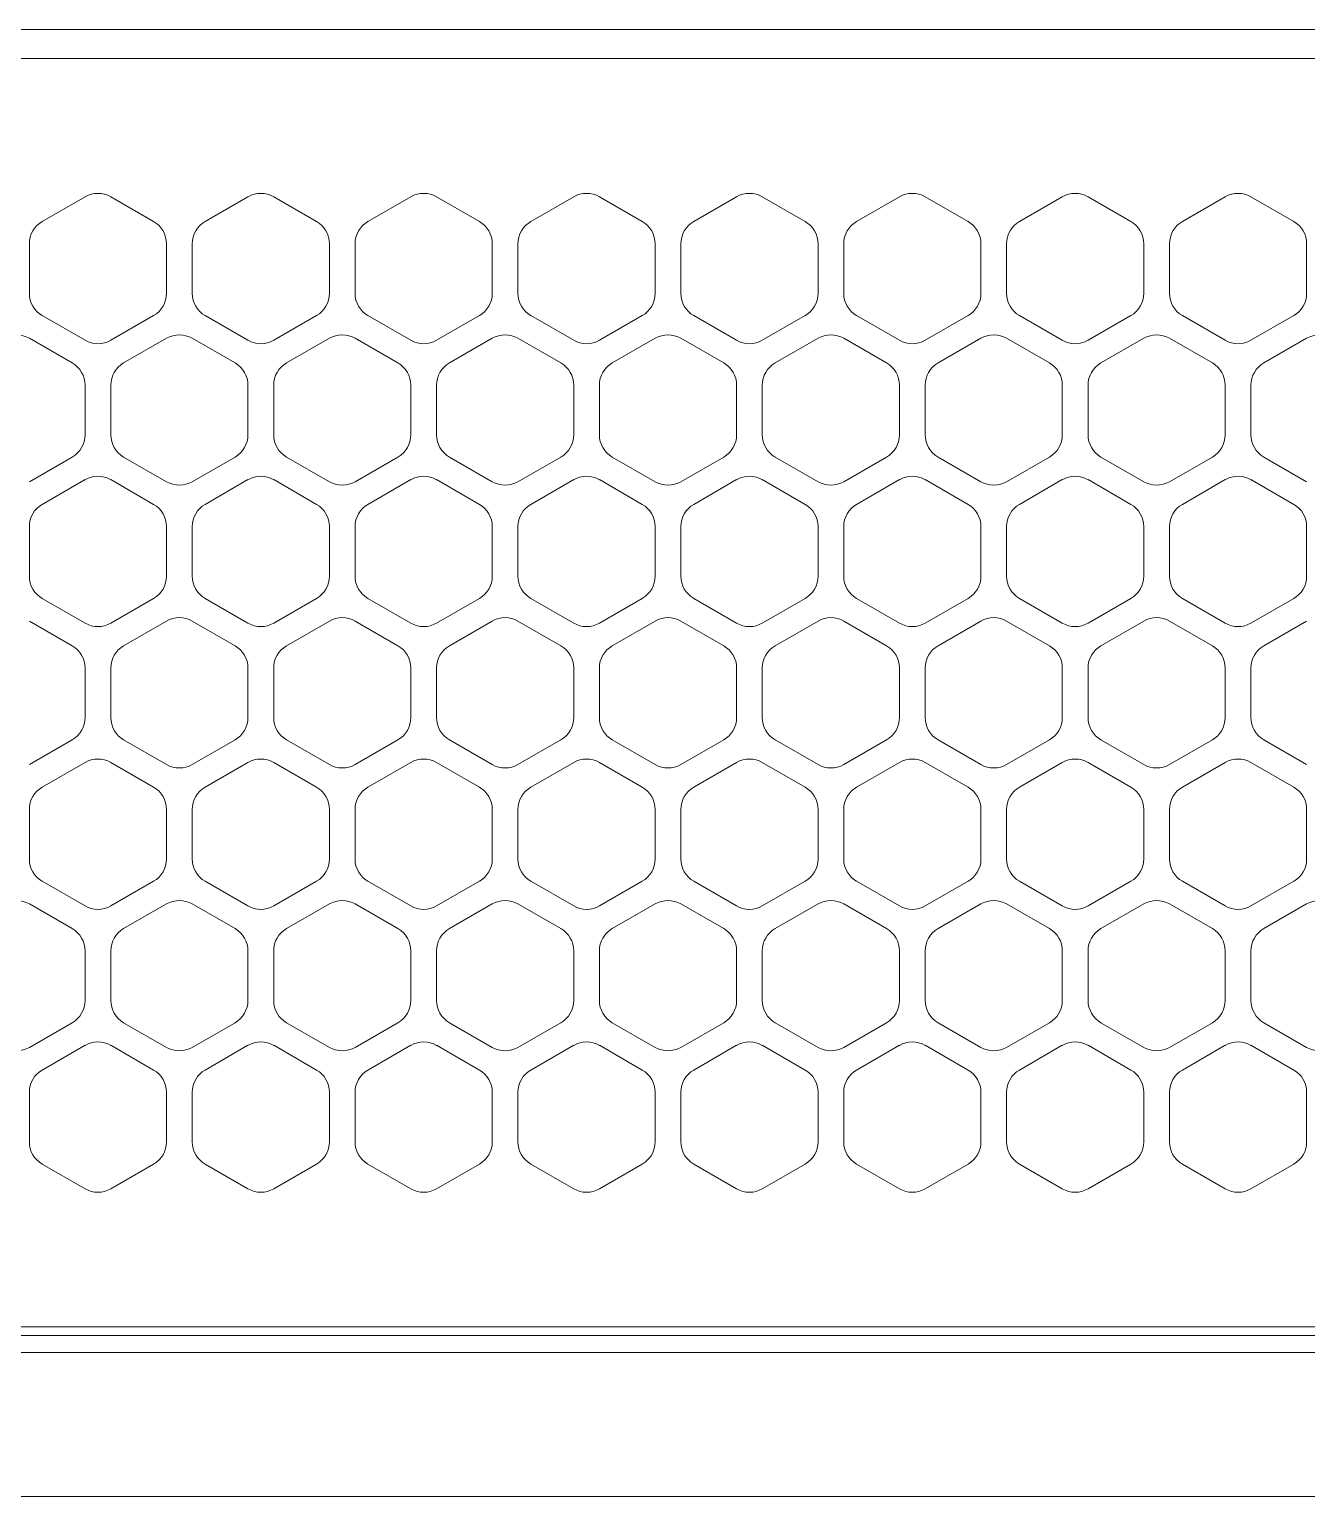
# Model space of a CAD drawing. Units: millimetres at full size, sheet at 1:30. Extents: x -17796 to 21385, y -23279 to 7734.
# Drawn here: x 17998.8 to 18073.3, y -1746.8 to -1661.2 of the extents above; entities that cross this region are included whole.
import ezdxf

# ---------------------------------------------------------------- set-up
doc = ezdxf.new("R2010")
doc.units = ezdxf.units.MM
doc.header["$LTSCALE"] = 30
doc.layers.add('0-1_(W)電灯', color=253, linetype='Continuous', lineweight=18)

msp = doc.modelspace()

# ---------------------------------------------------------------- linework, layer by layer
at = {"layer": '0-1_(W)電灯'}
for p, q in [((18150.57, -1661.24), (17579.57, -1661.24)), ((17870.57, -1662.94), (18140.07, -1662.94)), ((17999.57, -1672.45), (18002.07, -1671.01)), ((18003.57, -1671.01), (18006.07, -1672.45)), ((18009.07, -1672.45), (18011.57, -1671.01)), ((18013.07, -1671.01), (18015.57, -1672.45)), ((18018.57, -1672.45), (18021.07, -1671.01)), ((18022.57, -1671.01), (18025.07, -1672.45)), ((18028.07, -1672.45), (18030.57, -1671.01)), ((18032.07, -1671.01), (18034.57, -1672.45)), ((18037.57, -1672.45), (18040.07, -1671.01)), ((18041.57, -1671.01), (18044.07, -1672.45)), ((18047.07, -1672.45), (18049.57, -1671.01)), ((18051.07, -1671.01), (18053.57, -1672.45)), ((18056.57, -1672.45), (18059.07, -1671.01)), ((18060.57, -1671.01), (18063.07, -1672.45)), ((18066.07, -1672.45), (18068.57, -1671.01)), ((18070.07, -1671.01), (18072.57, -1672.45)), ((17998.82, -1676.64), (17998.82, -1673.75)), ((18006.82, -1673.75), (18006.82, -1676.64)), ((18008.32, -1676.64), (18008.32, -1673.75)), ((18016.32, -1673.75), (18016.32, -1676.64)), ((18017.82, -1676.64), (18017.82, -1673.75)), ((18025.82, -1673.75), (18025.82, -1676.64)), ((18027.32, -1676.64), (18027.32, -1673.75)), ((18035.32, -1673.75), (18035.32, -1676.64)), ((18036.82, -1676.64), (18036.82, -1673.75)), ((18044.82, -1673.75), (18044.82, -1676.64)), ((18046.32, -1676.64), (18046.32, -1673.75)), ((18054.32, -1673.75), (18054.32, -1676.64)), ((18055.82, -1676.64), (18055.82, -1673.75)), ((18063.82, -1673.75), (18063.82, -1676.64)), ((18065.32, -1676.64), (18065.32, -1673.75)), ((18073.32, -1673.75), (18073.32, -1676.64)), ((18002.07, -1679.38), (17999.57, -1677.94)), ((18006.07, -1677.94), (18003.57, -1679.38)), ((18011.57, -1679.38), (18009.07, -1677.94)), ((18015.57, -1677.94), (18013.07, -1679.38)), ((18021.07, -1679.38), (18018.57, -1677.94)), ((18025.07, -1677.94), (18022.57, -1679.38)), ((18030.57, -1679.38), (18028.07, -1677.94)), ((18034.57, -1677.94), (18032.07, -1679.38)), ((18040.07, -1679.38), (18037.57, -1677.94)), ((18044.07, -1677.94), (18041.57, -1679.38)), ((18049.57, -1679.38), (18047.07, -1677.94)), ((18053.57, -1677.94), (18051.07, -1679.38)), ((18059.07, -1679.38), (18056.57, -1677.94)), ((18063.07, -1677.94), (18060.57, -1679.38)), ((18068.57, -1679.38), (18066.07, -1677.94)), ((18072.57, -1677.94), (18070.07, -1679.38)), ((17998.82, -1679.26), (18001.32, -1680.7)), ((18004.32, -1680.7), (18006.82, -1679.26)), ((18008.32, -1679.26), (18010.82, -1680.7)), ((18013.82, -1680.7), (18016.32, -1679.26)), ((18017.82, -1679.26), (18020.32, -1680.7)), ((18023.32, -1680.7), (18025.82, -1679.26)), ((18027.32, -1679.26), (18029.82, -1680.7)), ((18032.82, -1680.7), (18035.32, -1679.26)), ((18036.82, -1679.26), (18039.32, -1680.7)), ((18042.32, -1680.7), (18044.82, -1679.26)), ((18046.32, -1679.26), (18048.82, -1680.7)), ((18051.82, -1680.7), (18054.32, -1679.26)), ((18055.82, -1679.26), (18058.32, -1680.7)), ((18061.32, -1680.7), (18063.82, -1679.26)), ((18065.32, -1679.26), (18067.82, -1680.7)), ((18070.82, -1680.7), (18073.32, -1679.26)), ((18002.07, -1682), (18002.07, -1684.89)), ((18003.57, -1684.89), (18003.57, -1682)), ((18011.57, -1682), (18011.57, -1684.89)), ((18013.07, -1684.89), (18013.07, -1682)), ((18021.07, -1682), (18021.07, -1684.89)), ((18022.57, -1684.89), (18022.57, -1682)), ((18030.57, -1682), (18030.57, -1684.89)), ((18032.07, -1684.89), (18032.07, -1682)), ((18040.07, -1682), (18040.07, -1684.89)), ((18041.57, -1684.89), (18041.57, -1682)), ((18049.57, -1682), (18049.57, -1684.89)), ((18051.07, -1684.89), (18051.07, -1682)), ((18059.07, -1682), (18059.07, -1684.89)), ((18060.57, -1684.89), (18060.57, -1682)), ((18068.57, -1682), (18068.57, -1684.89)), ((18070.07, -1684.89), (18070.07, -1682)), ((18001.32, -1686.19), (17998.82, -1687.63)), ((18006.82, -1687.63), (18004.32, -1686.19)), ((18010.82, -1686.19), (18008.32, -1687.63)), ((18016.32, -1687.63), (18013.82, -1686.19)), ((18020.32, -1686.19), (18017.82, -1687.63)), ((18025.82, -1687.63), (18023.32, -1686.19)), ((18029.82, -1686.19), (18027.32, -1687.63)), ((18035.32, -1687.63), (18032.82, -1686.19)), ((18039.32, -1686.19), (18036.82, -1687.63)), ((18044.82, -1687.63), (18042.32, -1686.19)), ((18048.82, -1686.19), (18046.32, -1687.63)), ((18054.32, -1687.63), (18051.82, -1686.19)), ((18058.32, -1686.19), (18055.82, -1687.63)), ((18063.82, -1687.63), (18061.32, -1686.19)), ((18067.82, -1686.19), (18065.32, -1687.63)), ((18073.32, -1687.63), (18070.82, -1686.19)), ((17999.57, -1688.95), (18002.07, -1687.51)), ((18003.57, -1687.51), (18006.07, -1688.95)), ((18009.07, -1688.95), (18011.57, -1687.51)), ((18013.07, -1687.51), (18015.57, -1688.95)), ((18018.57, -1688.95), (18021.07, -1687.51)), ((18022.57, -1687.51), (18025.07, -1688.95)), ((18028.07, -1688.95), (18030.57, -1687.51)), ((18032.07, -1687.51), (18034.57, -1688.95)), ((18037.57, -1688.95), (18040.07, -1687.51)), ((18041.57, -1687.51), (18044.07, -1688.95)), ((18047.07, -1688.95), (18049.57, -1687.51)), ((18051.07, -1687.51), (18053.57, -1688.95)), ((18056.57, -1688.95), (18059.07, -1687.51)), ((18060.57, -1687.51), (18063.07, -1688.95)), ((18066.07, -1688.95), (18068.57, -1687.51)), ((18070.07, -1687.51), (18072.57, -1688.95)), ((17998.82, -1693.14), (17998.82, -1690.25)), ((18006.82, -1690.25), (18006.82, -1693.14)), ((18008.32, -1693.14), (18008.32, -1690.25)), ((18016.32, -1690.25), (18016.32, -1693.14)), ((18017.82, -1693.14), (18017.82, -1690.25)), ((18025.82, -1690.25), (18025.82, -1693.14)), ((18027.32, -1693.14), (18027.32, -1690.25)), ((18035.32, -1690.25), (18035.32, -1693.14)), ((18036.82, -1693.14), (18036.82, -1690.25)), ((18044.82, -1690.25), (18044.82, -1693.14)), ((18046.32, -1693.14), (18046.32, -1690.25)), ((18054.32, -1690.25), (18054.32, -1693.14)), ((18055.82, -1693.14), (18055.82, -1690.25)), ((18063.82, -1690.25), (18063.82, -1693.14)), ((18065.32, -1693.14), (18065.32, -1690.25)), ((18073.32, -1690.25), (18073.32, -1693.14)), ((18002.07, -1695.88), (17999.57, -1694.44)), ((18006.07, -1694.44), (18003.57, -1695.88)), ((18011.57, -1695.88), (18009.07, -1694.44)), ((18015.57, -1694.44), (18013.07, -1695.88)), ((18021.07, -1695.88), (18018.57, -1694.44)), ((18025.07, -1694.44), (18022.57, -1695.88)), ((18030.57, -1695.88), (18028.07, -1694.44)), ((18034.57, -1694.44), (18032.07, -1695.88)), ((18040.07, -1695.88), (18037.57, -1694.44)), ((18044.07, -1694.44), (18041.57, -1695.88)), ((18049.57, -1695.88), (18047.07, -1694.44)), ((18053.57, -1694.44), (18051.07, -1695.88)), ((18059.07, -1695.88), (18056.57, -1694.44)), ((18063.07, -1694.44), (18060.57, -1695.88)), ((18068.57, -1695.88), (18066.07, -1694.44)), ((18072.57, -1694.44), (18070.07, -1695.88)), ((17998.82, -1695.76), (18001.32, -1697.2)), ((18004.32, -1697.2), (18006.82, -1695.76)), ((18008.32, -1695.76), (18010.82, -1697.2)), ((18013.82, -1697.2), (18016.32, -1695.76)), ((18017.82, -1695.76), (18020.32, -1697.2)), ((18023.32, -1697.2), (18025.82, -1695.76)), ((18027.32, -1695.76), (18029.82, -1697.2)), ((18032.82, -1697.2), (18035.32, -1695.76)), ((18036.82, -1695.76), (18039.32, -1697.2)), ((18042.32, -1697.2), (18044.82, -1695.76)), ((18046.32, -1695.76), (18048.82, -1697.2)), ((18051.82, -1697.2), (18054.32, -1695.76)), ((18055.82, -1695.76), (18058.32, -1697.2)), ((18061.32, -1697.2), (18063.82, -1695.76)), ((18065.32, -1695.76), (18067.82, -1697.2)), ((18070.82, -1697.2), (18073.32, -1695.76)), ((18002.07, -1698.5), (18002.07, -1701.39)), ((18003.57, -1701.39), (18003.57, -1698.5)), ((18011.57, -1698.5), (18011.57, -1701.39)), ((18013.07, -1701.39), (18013.07, -1698.5)), ((18021.07, -1698.5), (18021.07, -1701.39)), ((18022.57, -1701.39), (18022.57, -1698.5)), ((18030.57, -1698.5), (18030.57, -1701.39)), ((18032.07, -1701.39), (18032.07, -1698.5)), ((18040.07, -1698.5), (18040.07, -1701.39)), ((18041.57, -1701.39), (18041.57, -1698.5)), ((18049.57, -1698.5), (18049.57, -1701.39)), ((18051.07, -1701.39), (18051.07, -1698.5)), ((18059.07, -1698.5), (18059.07, -1701.39)), ((18060.57, -1701.39), (18060.57, -1698.5)), ((18068.57, -1698.5), (18068.57, -1701.39)), ((18070.07, -1701.39), (18070.07, -1698.5)), ((18001.32, -1702.69), (17998.82, -1704.13)), ((18006.82, -1704.13), (18004.32, -1702.69)), ((18010.82, -1702.69), (18008.32, -1704.13)), ((18016.32, -1704.13), (18013.82, -1702.69)), ((18020.32, -1702.69), (18017.82, -1704.13)), ((18025.82, -1704.13), (18023.32, -1702.69)), ((18029.82, -1702.69), (18027.32, -1704.13)), ((18035.32, -1704.13), (18032.82, -1702.69)), ((18039.32, -1702.69), (18036.82, -1704.13)), ((18044.82, -1704.13), (18042.32, -1702.69)), ((18048.82, -1702.69), (18046.32, -1704.13)), ((18054.32, -1704.13), (18051.82, -1702.69)), ((18058.32, -1702.69), (18055.82, -1704.13)), ((18063.82, -1704.13), (18061.32, -1702.69)), ((18067.82, -1702.69), (18065.32, -1704.13)), ((18073.32, -1704.13), (18070.82, -1702.69)), ((17999.57, -1705.45), (18002.07, -1704.01)), ((18003.57, -1704.01), (18006.07, -1705.45)), ((18009.07, -1705.45), (18011.57, -1704.01)), ((18013.07, -1704.01), (18015.57, -1705.45)), ((18018.57, -1705.45), (18021.07, -1704.01)), ((18022.57, -1704.01), (18025.07, -1705.45)), ((18028.07, -1705.45), (18030.57, -1704.01)), ((18032.07, -1704.01), (18034.57, -1705.45)), ((18037.57, -1705.45), (18040.07, -1704.01)), ((18041.57, -1704.01), (18044.07, -1705.45)), ((18047.07, -1705.45), (18049.57, -1704.01)), ((18051.07, -1704.01), (18053.57, -1705.45)), ((18056.57, -1705.45), (18059.07, -1704.01)), ((18060.57, -1704.01), (18063.07, -1705.45)), ((18066.07, -1705.45), (18068.57, -1704.01)), ((18070.07, -1704.01), (18072.57, -1705.45)), ((17998.82, -1709.64), (17998.82, -1706.75)), ((18006.82, -1706.75), (18006.82, -1709.64)), ((18008.32, -1709.64), (18008.32, -1706.75)), ((18016.32, -1706.75), (18016.32, -1709.64)), ((18017.82, -1709.64), (18017.82, -1706.75)), ((18025.82, -1706.75), (18025.82, -1709.64)), ((18027.32, -1709.64), (18027.32, -1706.75)), ((18035.32, -1706.75), (18035.32, -1709.64)), ((18036.82, -1709.64), (18036.82, -1706.75)), ((18044.82, -1706.75), (18044.82, -1709.64)), ((18046.32, -1709.64), (18046.32, -1706.75)), ((18054.32, -1706.75), (18054.32, -1709.64)), ((18055.82, -1709.64), (18055.82, -1706.75)), ((18063.82, -1706.75), (18063.82, -1709.64)), ((18065.32, -1709.64), (18065.32, -1706.75)), ((18073.32, -1706.75), (18073.32, -1709.64)), ((18002.07, -1712.38), (17999.57, -1710.94)), ((18006.07, -1710.94), (18003.57, -1712.38)), ((18011.57, -1712.38), (18009.07, -1710.94)), ((18015.57, -1710.94), (18013.07, -1712.38)), ((18021.07, -1712.38), (18018.57, -1710.94)), ((18025.07, -1710.94), (18022.57, -1712.38)), ((18030.57, -1712.38), (18028.07, -1710.94)), ((18034.57, -1710.94), (18032.07, -1712.38)), ((18040.07, -1712.38), (18037.57, -1710.94)), ((18044.07, -1710.94), (18041.57, -1712.38)), ((18049.57, -1712.38), (18047.07, -1710.94)), ((18053.57, -1710.94), (18051.07, -1712.38)), ((18059.07, -1712.38), (18056.57, -1710.94)), ((18063.07, -1710.94), (18060.57, -1712.38)), ((18068.57, -1712.38), (18066.07, -1710.94)), ((18072.57, -1710.94), (18070.07, -1712.38)), ((17998.82, -1712.26), (18001.32, -1713.7)), ((18004.32, -1713.7), (18006.82, -1712.26)), ((18008.32, -1712.26), (18010.82, -1713.7)), ((18013.82, -1713.7), (18016.32, -1712.26)), ((18017.82, -1712.26), (18020.32, -1713.7)), ((18023.32, -1713.7), (18025.82, -1712.26)), ((18027.32, -1712.26), (18029.82, -1713.7)), ((18032.82, -1713.7), (18035.32, -1712.26)), ((18036.82, -1712.26), (18039.32, -1713.7)), ((18042.32, -1713.7), (18044.82, -1712.26)), ((18046.32, -1712.26), (18048.82, -1713.7)), ((18051.82, -1713.7), (18054.32, -1712.26)), ((18055.82, -1712.26), (18058.32, -1713.7)), ((18061.32, -1713.7), (18063.82, -1712.26)), ((18065.32, -1712.26), (18067.82, -1713.7)), ((18070.82, -1713.7), (18073.32, -1712.26)), ((18002.07, -1715), (18002.07, -1717.89)), ((18003.57, -1717.89), (18003.57, -1715)), ((18011.57, -1715), (18011.57, -1717.89)), ((18013.07, -1717.89), (18013.07, -1715)), ((18021.07, -1715), (18021.07, -1717.89)), ((18022.57, -1717.89), (18022.57, -1715)), ((18030.57, -1715), (18030.57, -1717.89)), ((18032.07, -1717.89), (18032.07, -1715)), ((18040.07, -1715), (18040.07, -1717.89)), ((18041.57, -1717.89), (18041.57, -1715)), ((18049.57, -1715), (18049.57, -1717.89)), ((18051.07, -1717.89), (18051.07, -1715)), ((18059.07, -1715), (18059.07, -1717.89)), ((18060.57, -1717.89), (18060.57, -1715)), ((18068.57, -1715), (18068.57, -1717.89)), ((18070.07, -1717.89), (18070.07, -1715)), ((18001.32, -1719.19), (17998.82, -1720.63)), ((18006.82, -1720.63), (18004.32, -1719.19)), ((18010.82, -1719.19), (18008.32, -1720.63)), ((18016.32, -1720.63), (18013.82, -1719.19)), ((18020.32, -1719.19), (18017.82, -1720.63)), ((18025.82, -1720.63), (18023.32, -1719.19)), ((18029.82, -1719.19), (18027.32, -1720.63)), ((18035.32, -1720.63), (18032.82, -1719.19)), ((18039.32, -1719.19), (18036.82, -1720.63)), ((18044.82, -1720.63), (18042.32, -1719.19)), ((18048.82, -1719.19), (18046.32, -1720.63)), ((18054.32, -1720.63), (18051.82, -1719.19)), ((18058.32, -1719.19), (18055.82, -1720.63)), ((18063.82, -1720.63), (18061.32, -1719.19)), ((18067.82, -1719.19), (18065.32, -1720.63)), ((18073.32, -1720.63), (18070.82, -1719.19)), ((17999.57, -1721.95), (18002.07, -1720.51)), ((18003.57, -1720.51), (18006.07, -1721.95)), ((18009.07, -1721.95), (18011.57, -1720.51)), ((18013.07, -1720.51), (18015.57, -1721.95)), ((18018.57, -1721.95), (18021.07, -1720.51)), ((18022.57, -1720.51), (18025.07, -1721.95)), ((18028.07, -1721.95), (18030.57, -1720.51)), ((18032.07, -1720.51), (18034.57, -1721.95)), ((18037.57, -1721.95), (18040.07, -1720.51)), ((18041.57, -1720.51), (18044.07, -1721.95)), ((18047.07, -1721.95), (18049.57, -1720.51)), ((18051.07, -1720.51), (18053.57, -1721.95)), ((18056.57, -1721.95), (18059.07, -1720.51)), ((18060.57, -1720.51), (18063.07, -1721.95)), ((18066.07, -1721.95), (18068.57, -1720.51)), ((18070.07, -1720.51), (18072.57, -1721.95)), ((17998.82, -1726.14), (17998.82, -1723.25)), ((18006.82, -1723.25), (18006.82, -1726.14)), ((18008.32, -1726.14), (18008.32, -1723.25)), ((18016.32, -1723.25), (18016.32, -1726.14)), ((18017.82, -1726.14), (18017.82, -1723.25)), ((18025.82, -1723.25), (18025.82, -1726.14)), ((18027.32, -1726.14), (18027.32, -1723.25)), ((18035.32, -1723.25), (18035.32, -1726.14)), ((18036.82, -1726.14), (18036.82, -1723.25)), ((18044.82, -1723.25), (18044.82, -1726.14)), ((18046.32, -1726.14), (18046.32, -1723.25)), ((18054.32, -1723.25), (18054.32, -1726.14)), ((18055.82, -1726.14), (18055.82, -1723.25)), ((18063.82, -1723.25), (18063.82, -1726.14)), ((18065.32, -1726.14), (18065.32, -1723.25)), ((18073.32, -1723.25), (18073.32, -1726.14)), ((18002.07, -1728.88), (17999.57, -1727.44)), ((18006.07, -1727.44), (18003.57, -1728.88)), ((18011.57, -1728.88), (18009.07, -1727.44)), ((18015.57, -1727.44), (18013.07, -1728.88)), ((18021.07, -1728.88), (18018.57, -1727.44)), ((18025.07, -1727.44), (18022.57, -1728.88)), ((18030.57, -1728.88), (18028.07, -1727.44)), ((18034.57, -1727.44), (18032.07, -1728.88)), ((18040.07, -1728.88), (18037.57, -1727.44)), ((18044.07, -1727.44), (18041.57, -1728.88)), ((18049.57, -1728.88), (18047.07, -1727.44)), ((18053.57, -1727.44), (18051.07, -1728.88)), ((18059.07, -1728.88), (18056.57, -1727.44)), ((18063.07, -1727.44), (18060.57, -1728.88)), ((18068.57, -1728.88), (18066.07, -1727.44)), ((18072.57, -1727.44), (18070.07, -1728.88)), ((18140.07, -1737.44), (17865.32, -1737.44)), ((18140.07, -1736.94), (17870.57, -1736.94)), ((18140.07, -1738.44), (17865.32, -1738.44)), ((18140.07, -1746.84), (17865.32, -1746.84))]:
    msp.add_line(p, q, dxfattribs=at)
for centre, start, end in [((18002.82, -1672.31), 60.00036, 119.99964), ((18012.32, -1672.31), 59.99795, 120.00205), ((18021.82, -1672.31), 59.99795, 120.00205), ((18031.32, -1672.31), 59.9981, 120.0019), ((18040.82, -1672.31), 59.99799, 120.00201), ((18050.32, -1672.31), 60.00036, 119.99964), ((18059.82, -1672.31), 59.99795, 120.00205), ((18069.32, -1672.31), 59.99795, 120.00205), ((18000.32, -1673.75), 119.99885, 180.00123), ((18005.32, -1673.75), 359.99827, 60.00165), ((18009.82, -1673.75), 119.99885, 180.00123), ((18014.82, -1673.75), 359.9999, 60.001), ((18019.32, -1673.75), 119.99754, 180.00156), ((18024.32, -1673.75), 359.99882, 60.00208), ((18028.82, -1673.75), 119.99868, 180.00042), ((18033.82, -1673.75), 359.99789, 60.00301), ((18038.32, -1673.75), 119.99868, 180.00042), ((18043.32, -1673.75), 359.99827, 60.00165), ((18047.82, -1673.75), 119.99885, 180.00123), ((18052.82, -1673.75), 359.9999, 60.001), ((18057.32, -1673.75), 119.99885, 180.00123), ((18062.32, -1673.75), 359.9999, 60.001), ((18066.82, -1673.75), 119.99754, 180.00156), ((18071.82, -1673.75), 359.99882, 60.00208), ((18000.32, -1676.64), 179.99883, 239.99994), ((18005.32, -1676.64), 300.0006, 0.00063), ((18009.82, -1676.64), 179.99883, 239.99994), ((18014.82, -1676.64), 300.00134, 359.9989), ((18019.32, -1676.64), 179.99938, 240.00038), ((18024.32, -1676.64), 300.00134, 359.9989), ((18028.82, -1676.64), 180.00046, 239.9993), ((18033.82, -1676.64), 300.00019, 0.00004), ((18038.32, -1676.64), 180.00046, 239.9993), ((18043.32, -1676.64), 300.00151, 359.99972), ((18047.82, -1676.64), 179.99883, 239.99994), ((18052.82, -1676.64), 300.00134, 359.9989), ((18057.32, -1676.64), 179.99883, 239.99994), ((18062.32, -1676.64), 300.00134, 359.9989), ((18066.82, -1676.64), 179.99938, 240.00038), ((18071.82, -1676.64), 300.00134, 359.9989), ((17998.07, -1680.56), 59.99945, 120.00055), ((18002.82, -1678.08), 239.99934, 300.00066), ((18007.57, -1680.56), 59.99945, 120.00055), ((18012.32, -1678.08), 239.99902, 300.00098), ((18017.07, -1680.56), 59.9989, 120.0011), ((18021.82, -1678.08), 239.99902, 300.00098), ((18026.57, -1680.56), 59.9989, 120.0011), ((18031.32, -1678.08), 239.99902, 300.00098), ((18036.07, -1680.56), 59.99913, 120.00087), ((18040.82, -1678.08), 239.99919, 300.00081), ((18045.57, -1680.56), 59.99945, 120.00055), ((18050.32, -1678.08), 239.99934, 300.00066), ((18055.07, -1680.56), 59.99908, 120.00092), ((18059.82, -1678.08), 239.99902, 300.00098), ((18064.57, -1680.56), 59.9989, 120.0011), ((18069.32, -1678.08), 239.99902, 300.00098), ((18074.07, -1680.56), 59.99913, 120.00087), ((18000.57, -1682), 359.99892, 60.00099), ((18005.07, -1682), 119.99975, 180.00034), ((18010.07, -1682), 359.99963, 60.00127), ((18014.57, -1682), 119.99844, 180.00066), ((18019.57, -1682), 359.99855, 60.00235), ((18024.07, -1682), 119.99844, 180.00066), ((18029.07, -1682), 359.99855, 60.00235), ((18033.57, -1682), 119.99844, 180.00066), ((18038.57, -1682), 359.99892, 60.00099), ((18043.07, -1682), 120.00049, 179.99861), ((18048.07, -1682), 359.99892, 60.00099), ((18052.57, -1682), 119.99975, 180.00034), ((18057.57, -1682), 359.99963, 60.00127), ((18062.07, -1682), 119.99844, 180.00066), ((18067.07, -1682), 359.99855, 60.00235), ((18071.57, -1682), 119.99844, 180.00066), ((18000.57, -1684.89), 299.99995, 0.00128), ((18005.07, -1684.89), 179.99892, 239.99985), ((18010.07, -1684.89), 299.99954, 0.0007), ((18014.57, -1684.89), 180.00056, 239.99921), ((18019.57, -1684.89), 299.99954, 0.0007), ((18024.07, -1684.89), 180.00056, 239.99921), ((18029.07, -1684.89), 299.99954, 0.0007), ((18033.57, -1684.89), 180.00056, 239.99921), ((18038.57, -1684.89), 300.00085, 0.00037), ((18043.07, -1684.89), 180.00056, 239.99921), ((18048.07, -1684.89), 299.99995, 0.00128), ((18052.57, -1684.89), 179.99892, 239.99985), ((18057.57, -1684.89), 299.99954, 0.0007), ((18062.07, -1684.89), 180.00056, 239.99921), ((18067.07, -1684.89), 299.99954, 0.0007), ((18071.57, -1684.89), 180.00056, 239.99921), ((18002.82, -1688.81), 60.00071, 119.99929), ((18007.57, -1686.33), 240.00076, 299.99924), ((18012.32, -1688.81), 60.00033, 119.99967), ((18017.07, -1686.33), 240.00044, 299.99956), ((18021.82, -1688.81), 60.00056, 119.99944), ((18026.57, -1686.33), 240.00038, 299.99962), ((18031.32, -1688.81), 60.00056, 119.99944), ((18036.07, -1686.33), 240.00038, 299.99962), ((18040.82, -1688.81), 60.00056, 119.99944), ((18045.57, -1686.33), 240.00076, 299.99924), ((18050.32, -1688.81), 60.00071, 119.99929), ((18055.07, -1686.33), 240.00044, 299.99956), ((18059.82, -1688.81), 60.00033, 119.99967), ((18064.57, -1686.33), 240.00044, 299.99956), ((18069.32, -1688.81), 60.00056, 119.99944), ((18000.32, -1690.25), 119.9987, 180.00138), ((18005.32, -1690.25), 359.99876, 60.00116), ((18009.82, -1690.25), 119.99961, 180.00048), ((18014.82, -1690.25), 359.99947, 60.00143), ((18019.32, -1690.25), 119.99945, 179.99965), ((18024.32, -1690.25), 359.99947, 60.00143), ((18028.82, -1690.25), 119.99945, 179.99965), ((18033.82, -1690.25), 359.99947, 60.00143), ((18038.32, -1690.25), 119.99945, 179.99965), ((18043.32, -1690.25), 359.99984, 60.00007), ((18047.82, -1690.25), 119.9987, 180.00138), ((18052.82, -1690.25), 0.00039, 60.00051), ((18057.32, -1690.25), 119.99961, 180.00048), ((18062.32, -1690.25), 359.99947, 60.00143), ((18066.82, -1690.25), 119.99945, 179.99965), ((18071.82, -1690.25), 359.99947, 60.00143), ((18000.32, -1693.14), 179.99969, 239.99908), ((18005.32, -1693.14), 300.00134, 359.99988), ((18009.82, -1693.14), 179.99969, 239.99908), ((18014.82, -1693.14), 300.00209, 359.99815), ((18019.32, -1693.14), 179.99932, 240.00044), ((18024.32, -1693.14), 300.00004, 0.0002), ((18028.82, -1693.14), 179.99932, 240.00044), ((18033.82, -1693.14), 300.00004, 0.0002), ((18038.32, -1693.14), 180.00133, 239.99843), ((18043.32, -1693.14), 300.00134, 359.99988), ((18047.82, -1693.14), 179.99969, 239.99908), ((18052.82, -1693.14), 300.00209, 359.99815), ((18057.32, -1693.14), 179.99969, 239.99908), ((18062.32, -1693.14), 300.00094, 359.9993), ((18066.82, -1693.14), 179.99932, 240.00044), ((18071.82, -1693.14), 300.00004, 0.0002), ((18007.57, -1697.06), 60.00139, 119.99861), ((18017.07, -1697.06), 60.00101, 119.99899), ((18026.57, -1697.06), 60.00101, 119.99899), ((18036.07, -1697.06), 60.00124, 119.99876), ((18045.57, -1697.06), 60.00156, 119.99844), ((18055.07, -1697.06), 60.00101, 119.99899), ((18064.57, -1697.06), 60.00101, 119.99899), ((18002.82, -1694.58), 240.00139, 299.99861), ((18012.32, -1694.58), 240.00106, 299.99894), ((18021.82, -1694.58), 240.00124, 299.99876), ((18031.32, -1694.58), 240.00124, 299.99876), ((18040.82, -1694.58), 240.00101, 299.99899), ((18050.32, -1694.58), 240.00139, 299.99861), ((18059.82, -1694.58), 240.00106, 299.99894), ((18069.32, -1694.58), 240.00124, 299.99876), ((18000.57, -1698.5), 359.9992, 60.00071), ((18005.07, -1698.5), 119.99959, 180.00049), ((18010.07, -1698.5), 0.00083, 60.00007), ((18014.57, -1698.5), 119.99943, 179.99967), ((18019.57, -1698.5), 0.00083, 60.00007), ((18024.07, -1698.5), 119.99943, 179.99967), ((18029.07, -1698.5), 359.99991, 60.00099), ((18033.57, -1698.5), 119.99943, 179.99967), ((18038.57, -1698.5), 359.9992, 60.00071), ((18043.07, -1698.5), 120.00034, 179.99876), ((18048.07, -1698.5), 359.9992, 60.00071), ((18052.57, -1698.5), 119.99959, 180.00049), ((18057.57, -1698.5), 0.00083, 60.00007), ((18062.07, -1698.5), 119.99943, 179.99967), ((18067.07, -1698.5), 0.00083, 60.00007), ((18071.57, -1698.5), 119.99943, 179.99967), ((18000.57, -1701.39), 299.99959, 0.00049), ((18005.07, -1701.39), 179.9992, 240.00071), ((18010.07, -1701.39), 299.99943, 359.99967), ((18014.57, -1701.39), 179.99883, 240.00207), ((18019.57, -1701.39), 299.99943, 359.99967), ((18024.07, -1701.39), 180.00083, 240.00007), ((18029.07, -1701.39), 299.99943, 359.99967), ((18033.57, -1701.39), 180.00083, 240.00007), ((18038.57, -1701.39), 300.00074, 359.99934), ((18043.07, -1701.39), 180.00083, 240.00007), ((18048.07, -1701.39), 299.99959, 0.00049), ((18052.57, -1701.39), 179.9992, 240.00071), ((18057.57, -1701.39), 299.99943, 359.99967), ((18062.07, -1701.39), 179.99991, 240.00099), ((18067.07, -1701.39), 299.99943, 359.99967), ((18071.57, -1701.39), 180.00083, 240.00007), ((18002.82, -1705.31), 60.00139, 119.99861), ((18007.57, -1702.83), 240.00156, 299.99844), ((18012.32, -1705.31), 60.00101, 119.99899), ((18017.07, -1702.83), 240.00124, 299.99876), ((18021.82, -1705.31), 60.00124, 119.99876), ((18026.57, -1702.83), 240.00101, 299.99899), ((18031.32, -1705.31), 60.00106, 119.99894), ((18036.07, -1702.83), 240.00101, 299.99899), ((18040.82, -1705.31), 60.00106, 119.99894), ((18045.57, -1702.83), 240.00156, 299.99844), ((18050.32, -1705.31), 60.00139, 119.99861), ((18055.07, -1702.83), 240.00124, 299.99876), ((18059.82, -1705.31), 60.00101, 119.99899), ((18064.57, -1702.83), 240.00101, 299.99899), ((18069.32, -1705.31), 60.00124, 119.99876), ((18000.32, -1706.75), 119.99909, 180.001), ((18005.32, -1706.75), 359.99999, 59.99993), ((18009.82, -1706.75), 119.99909, 180.001), ((18014.82, -1706.75), 0.00162, 59.99928), ((18019.32, -1706.75), 119.99778, 180.00132), ((18024.32, -1706.75), 359.99961, 60.00129), ((18028.82, -1706.75), 119.99868, 180.00042), ((18033.82, -1706.75), 359.99961, 60.00129), ((18038.32, -1706.75), 119.99983, 179.99927), ((18043.32, -1706.75), 359.99999, 59.99993), ((18047.82, -1706.75), 119.99909, 180.001), ((18052.82, -1706.75), 0.00162, 59.99928), ((18057.32, -1706.75), 119.99909, 180.001), ((18062.32, -1706.75), 0.00162, 59.99928), ((18066.82, -1706.75), 119.99778, 180.00132), ((18071.82, -1706.75), 359.99961, 60.00129), ((18000.32, -1709.64), 179.99976, 239.99788), ((18005.32, -1709.64), 300.00096, 0.0014), ((18009.82, -1709.64), 180.00084, 239.9968), ((18014.82, -1709.64), 300.00171, 359.99967), ((18019.32, -1709.64), 180.00047, 239.99816), ((18024.32, -1709.64), 300.00171, 359.99967), ((18028.82, -1709.64), 180.00047, 239.99816), ((18033.82, -1709.64), 300.00171, 359.99967), ((18038.32, -1709.64), 180.00047, 239.99816), ((18043.32, -1709.64), 300.00096, 0.0014), ((18047.82, -1709.64), 180.00084, 239.9968), ((18052.82, -1709.64), 300.00171, 359.99967), ((18057.32, -1709.64), 180.00084, 239.9968), ((18062.32, -1709.64), 300.00171, 359.99967), ((18066.82, -1709.64), 180.00047, 239.99816), ((18071.82, -1709.64), 300.00171, 359.99967), ((17998.07, -1713.56), 59.99607, 120.00393), ((18002.82, -1711.08), 239.99602, 300.00398), ((18007.57, -1713.56), 59.99607, 120.00393), ((18012.32, -1711.08), 239.99587, 300.00413), ((18017.07, -1713.56), 59.99569, 120.00431), ((18021.82, -1711.08), 239.99587, 300.00413), ((18026.57, -1713.56), 59.99592, 120.00408), ((18031.32, -1711.08), 239.99587, 300.00413), ((18036.07, -1713.56), 59.99575, 120.00425), ((18040.82, -1711.08), 239.99564, 300.00436), ((18045.57, -1713.56), 59.99607, 120.00393), ((18050.32, -1711.08), 239.99602, 300.00398), ((18055.07, -1713.56), 59.99569, 120.00431), ((18059.82, -1711.08), 239.99587, 300.00413), ((18064.57, -1713.56), 59.99569, 120.00431), ((18069.32, -1711.08), 239.99587, 300.00413), ((18074.07, -1713.56), 59.99592, 120.00408), ((18000.57, -1715), 359.99863, 59.99901), ((18005.07, -1715), 120.00366, 179.9987), ((18010.07, -1715), 0.00026, 59.99836), ((18014.57, -1715), 120.00326, 179.99812), ((18019.57, -1715), 0.00026, 59.99836), ((18024.07, -1715), 120.00326, 179.99812), ((18029.07, -1715), 0.00026, 59.99836), ((18033.57, -1715), 120.00326, 179.99812), ((18038.57, -1715), 359.99971, 59.99793), ((18043.07, -1715), 120.00326, 179.99812), ((18048.07, -1715), 359.99863, 59.99901), ((18052.57, -1715), 120.00457, 179.99779), ((18057.57, -1715), 0.00026, 59.99836), ((18062.07, -1715), 120.00326, 179.99812), ((18067.07, -1715), 0.00026, 59.99836), ((18071.57, -1715), 120.00326, 179.99812), ((18000.57, -1717.89), 300.00282, 359.99954), ((18005.07, -1717.89), 180.00151, 239.99613), ((18010.07, -1717.89), 300.00357, 359.99781), ((18014.57, -1717.89), 180.00114, 239.99748), ((18019.57, -1717.89), 300.00151, 359.99986), ((18024.07, -1717.89), 180.00114, 239.99748), ((18029.07, -1717.89), 300.00151, 359.99986), ((18033.57, -1717.89), 180.00114, 239.99748), ((18038.57, -1717.89), 300.00282, 359.99954), ((18043.07, -1717.89), 180.00314, 239.99548), ((18048.07, -1717.89), 300.00282, 359.99954), ((18052.57, -1717.89), 180.00151, 239.99613), ((18057.57, -1717.89), 300.00242, 359.99896), ((18062.07, -1717.89), 180.00114, 239.99748), ((18067.07, -1717.89), 300.00151, 359.99986), ((18071.57, -1717.89), 180.00114, 239.99748), ((18002.82, -1721.81), 59.99934, 120.00066), ((18012.32, -1721.81), 59.99902, 120.00098), ((18021.82, -1721.81), 59.99902, 120.00098), ((18031.32, -1721.81), 59.99902, 120.00098), ((18040.82, -1721.81), 59.99902, 120.00098), ((18050.32, -1721.81), 59.99934, 120.00066), ((18059.82, -1721.81), 59.99902, 120.00098), ((18069.32, -1721.81), 59.99902, 120.00098), ((17998.07, -1719.33), 239.99945, 300.00055), ((18007.57, -1719.33), 239.99945, 300.00055), ((18017.07, -1719.33), 239.99913, 300.00087), ((18026.57, -1719.33), 239.9989, 300.0011), ((18036.07, -1719.33), 239.99908, 300.00092), ((18045.57, -1719.33), 239.99945, 300.00055), ((18055.07, -1719.33), 239.99913, 300.00087), ((18064.57, -1719.33), 239.99913, 300.00087), ((18074.07, -1719.33), 239.9989, 300.0011), ((18000.32, -1723.25), 120.00287, 179.99949), ((18005.32, -1723.25), 0.00087, 59.99677), ((18009.82, -1723.25), 120.00378, 179.99859), ((18014.82, -1723.25), 0.0025, 59.99612), ((18019.32, -1723.25), 120.00246, 179.99891), ((18024.32, -1723.25), 0.00142, 59.9972), ((18028.82, -1723.25), 120.00361, 179.99777), ((18033.82, -1723.25), 0.0005, 59.99813), ((18038.32, -1723.25), 120.00361, 179.99777), ((18043.32, -1723.25), 0.00087, 59.99677), ((18047.82, -1723.25), 120.00378, 179.99859), ((18052.82, -1723.25), 0.0025, 59.99612), ((18057.32, -1723.25), 120.00378, 179.99859), ((18062.32, -1723.25), 0.0025, 59.99612), ((18066.82, -1723.25), 120.00361, 179.99777), ((18071.82, -1723.25), 0.00142, 59.9972), ((18000.32, -1726.14), 179.99927, 239.99837), ((18005.32, -1726.14), 300.00193, 0.00043), ((18009.82, -1726.14), 179.99927, 239.99837), ((18014.82, -1726.14), 300.00177, 359.99961), ((18019.32, -1726.14), 179.99889, 239.99973), ((18024.32, -1726.14), 300.00177, 359.99961), ((18028.82, -1726.14), 179.99982, 239.9988), ((18033.82, -1726.14), 300.00062, 0.00076), ((18038.32, -1726.14), 180.0009, 239.99772), ((18043.32, -1726.14), 300.00193, 0.00043), ((18047.82, -1726.14), 179.99927, 239.99837), ((18052.82, -1726.14), 300.00268, 359.9987), ((18057.32, -1726.14), 179.99927, 239.99837), ((18062.32, -1726.14), 300.00177, 359.99961), ((18066.82, -1726.14), 179.99982, 239.9988), ((18071.82, -1726.14), 300.00177, 359.99961), ((18002.82, -1727.58), 239.99876, 300.00124), ((18012.32, -1727.58), 239.9965, 300.0035), ((18021.82, -1727.58), 239.99635, 300.00365), ((18031.32, -1727.58), 239.99635, 300.00365), ((18040.82, -1727.58), 239.99635, 300.00365), ((18050.32, -1727.58), 239.99876, 300.00124), ((18059.82, -1727.58), 239.9965, 300.0035), ((18069.32, -1727.58), 239.99635, 300.00365)]:
    msp.add_arc(centre, 1.5, start, end, dxfattribs=at)

doc.saveas('drawing.dxf')
